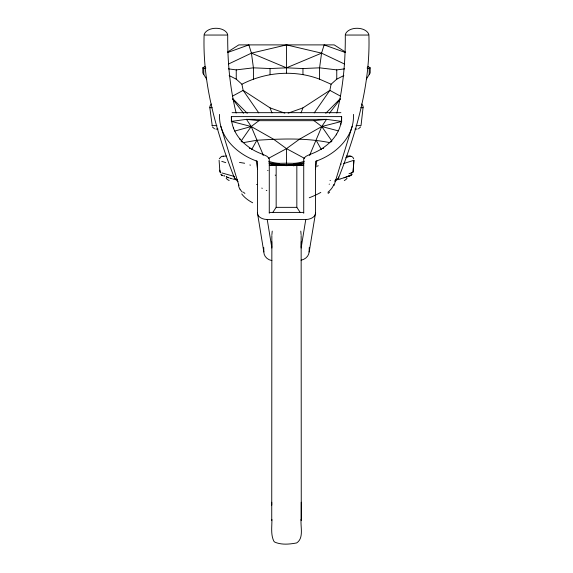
<?xml version="1.0" encoding="UTF-8"?>
<svg xmlns="http://www.w3.org/2000/svg" width="573" height="573" viewBox="0 0 573 573"><rect width="100%" height="100%" fill="white"/><g stroke="black" fill="none" stroke-linecap="round" stroke-linejoin="round"><path stroke-width="0.86" d="M341.615 122.092A61.397 36.6 39.9 0 0 341.623 121.419L326.503 119.349L246.49 119.349L231.377 121.419L251.218 126.526L273.522 139.203L286.5 148.643L286.5 165.654L294.887 165.16A52.358 34.724 0 0 0 303.962 163.477M301.147 235.51L301.262 520.599M231.377 121.77L231.377 116.613L341.623 116.613A71.109 47.151 0 0 1 340.892 123.453A68.194 45.224 0 0 1 336.573 134.089L336.573 134.913M219.566 114.392C218.356 137.069 237.494 154.538 257.463 161.335L257.463 212.984L263.824 251.941A10.121 8.817 0 0 0 271.838 260.586M271.738 520.621L271.853 235.51M301.269 241.706L301.183 246.949M301.262 502.227L301.248 520.37M309.234 247.608L309.176 251.941L315.537 212.984L315.537 161.335C335.484 154.617 354.68 136.94 353.434 114.392M271.896 519.396C272.046 526.601 270.556 534.516 273.844 541.184A4.942 4.935 0 0 0 274.832 542.144C281.551 545.073 289.659 544.278 296.707 542.918C304.062 538.047 300.331 526.909 301.104 519.396M271.896 234.651L272.225 231.105M345.505 52.558L324.132 44.895L321.568 53.146L319.576 67.829L319.576 79.174L331.094 84.224L336.752 79.167L343.85 75.536M301.126 248.023L305.767 219.48L267.233 219.48L271.874 248.023M315.379 169.572L316.84 160.827M209.811 106.943L210.291 105.339L211.444 104.035M345.297 34.473C348.334 26.193 365.76 26.236 368.869 34.473M331.094 84.224L329.855 90.362L314.226 112.917M204.131 34.473C207.24 26.236 224.666 26.193 227.703 34.473M336.831 113.053C343.191 87.597 345.512 61.239 345.29 35.046L368.89 35.046C370.523 84.439 356.427 132.37 338.593 177.888M334.066 185.516L352.166 126.296M301.076 112.895L302.902 107.896L329.855 90.362L340.462 96.114M309.649 155.276L321.782 126.526L326.503 119.349L314.061 120.674L258.939 120.674L246.49 119.349L251.218 126.526L263.351 155.276M219.301 158.757L221.536 156.365L226.407 156.057M334.926 180.753L335.012 180.266M251.654 149.574L256.847 140.263C281.185 138.716 305.975 137.742 329.998 142.698M336.573 134.089L335.105 136.31A68.194 45.224 0 0 1 331.373 140.879L331.373 141.71M366.348 79.174L370.172 72.972L370.172 67.829L367.923 66.396M360.618 126.934L358.462 128.846M272.719 212.54L276.165 207.347L276.165 165.325L269.274 165.203L303.726 165.203L276.165 165.325M241.068 141.116L251.218 126.526L258.939 120.674M329.475 113.239L340.341 99.065M350.203 175.682L352.309 174.128M325.765 113.289L340.104 98.821M329.597 192.148L328.107 193.452M279.201 164.222L278.113 165.16A52.58 34.867 0 0 1 269.038 163.477M367.064 68.008L369.205 68.552L370.172 67.829M268.529 158.327L286.5 148.643L299.478 139.203L321.782 126.526L341.623 121.419L339.846 121.419M269.117 162.725A40.454 3.775 7.7 0 0 277.619 164.064L278.714 163.334L286.5 163.198L294.286 163.334L295.374 164.064A40.454 3.775 -7.7 0 0 303.883 162.725M206.652 79.174L202.828 72.972L202.828 67.829L205.077 66.396M227.567 52.057L238.805 44.895L334.195 44.895L345.433 52.057M350.447 175.546L351.127 175.209M348.563 156.708C350.418 155.405 353.018 156.644 353.677 158.764M349.795 156.157L351.45 156.379M353.054 172.101L351.686 172.709M232.538 96.114L243.145 90.362L270.098 107.896L284.86 113.146M349.895 156.1L346.601 156.057M353.577 160.433L353.899 160.275L353.083 172.086L353.906 160.268L343.693 163.556M349.509 176.004L350.877 175.345L350.182 175.675M228.412 64.069L251.432 53.146L286.5 44.895L321.568 53.146L344.588 64.069M229.15 75.536L236.248 79.167L241.906 84.224C265.772 71.976 294.364 69.598 319.576 79.174M348.176 176.219L347.525 176.484M348.241 176.198L346.909 176.728M321.568 53.146L286.5 67.829L270.048 68.552L253.424 67.829L236.248 69.885L228.362 68.853M323.072 148.428L323.072 147.877A52.358 34.724 0 0 1 309.828 154.466L305.989 156.322L304.012 158.277A5.379 3.567 0 0 0 303.726 159.423L303.726 213.285M346.801 176.771L345.784 177.172M345.999 177.086L346.414 176.921M348.248 156.83L345.727 157.804M350.712 173.089L351.636 172.731M350.189 173.29L349.029 173.726M345.555 177.258L340.054 179.027M345.326 177.344L344.015 177.823M227.495 52.558L248.868 44.895L251.432 53.146L253.424 67.829L253.424 79.174M288.14 113.146L302.902 107.896M336.559 179.456L335.499 179.764M234.679 131.088L251.218 126.526M339.853 179.084L336.544 179.879M202.828 67.829L203.795 68.552L205.936 68.008M340.777 164.179L341.286 164.079M243.002 142.698L256.847 140.263M295.374 164.064L286.5 165.268L278.113 164.773A52.58 34.867 0 0 1 269.439 163.183M251.432 53.146L286.5 67.829L302.952 68.552L319.576 67.829L336.752 69.885L344.638 68.853M303.446 163.219A52.358 34.724 0 0 1 294.887 164.773L286.5 165.268L277.626 164.064M356.084 125.63L361.019 125.616L363.046 107.703M360.804 107.71L363.182 107.703M232.122 112.673L340.878 112.673M231.377 121.419L233.154 121.419M215.892 129.083L218.026 129.083M354.974 129.083L357.108 129.083M274.968 165.461L298.032 165.461M276.165 207.347L296.835 207.347L300.281 212.54M269.274 212.404L303.726 212.404M209.818 107.703L210.312 107.703M212.196 107.71L209.818 107.703L212.218 125.616M211.981 125.616L216.916 125.63M286.5 165.654L278.113 165.16L278.113 164.773M234.543 176.498L221.901 172.939M236.348 179.858L235.453 179.65M237.501 179.764L236.441 179.456M234.586 179.449L232.967 179.034M314.061 120.674L321.782 126.526L338.328 130.873M232.158 178.812L231.034 178.482M225.755 162.653L221.744 161.328M230.675 178.375L229.716 178.067M228.792 177.752L227.746 177.372L228.806 177.759M256.246 160.855L257.621 169.572M227.295 177.2L226.435 176.864M227.223 177.172L226.163 176.756M249.928 148.428L249.928 147.877A52.58 34.867 0 0 0 262.978 154.395L266.932 156.271L268.981 158.255A5.379 3.567 0 0 1 269.274 159.423L269.274 213.285M220.619 172.43L219.917 172.079L219.094 160.268M214.538 128.846L212.382 126.934M220.669 174.12L222.467 175.503M224.244 175.954L223.842 175.746L224.387 176.026M222.109 175.338L222.811 175.682M220.333 172.294L219.824 170.174M223.434 156.271L223.112 156.107M286.5 148.643L304.471 158.327M244.9 193.452L243.403 192.148M293.799 164.222L294.887 165.16L294.887 164.773M361.556 104.035L362.709 105.339L363.189 106.943M232.896 98.821L247.235 113.289M241.627 141.71L241.627 140.879L239.206 138.057A67.557 44.801 0 0 1 233.426 127.908A69.218 45.897 0 0 1 231.377 116.613M232.659 99.065L243.525 113.239M321.782 126.526L331.932 141.116M258.774 112.917L243.145 90.362L241.906 84.224M316.153 140.263L321.346 149.574M270.098 107.896L271.924 112.895M234.407 177.888C216.573 132.37 202.477 84.439 204.11 35.046L227.71 35.046C227.488 61.239 229.809 87.597 236.169 113.053M220.841 126.318L238.948 185.566M300.775 231.105L301.104 234.651M293.756 164.652L293.82 165.991M271.817 246.949L271.731 241.706M263.766 247.608L263.824 251.941M271.738 502.242L271.752 505.114M369.205 68.552L369.205 74.533M341.623 116.613L341.623 121.77M340.892 123.453L340.892 124.556M336.752 69.885L336.752 79.167M331.244 141.825L331.244 140.994A61.927 41.063 0 0 1 324.139 147.125L323.193 148.321M309.828 154.466L309.828 155.018M302.952 68.552L302.952 74.533M296.835 165.325L296.835 207.347M286.5 44.895L286.5 72.972M270.048 68.552L270.048 74.533M262.978 154.395L262.978 154.946M249.807 148.321L248.868 147.118A61.927 41.063 0 0 1 241.763 140.994L241.756 141.825M239.908 138.924L239.908 139.475M236.248 69.885L236.248 79.167M233.419 127.908L233.419 128.739M203.795 68.552L203.795 74.533M334.933 181.598A3.911 3.023 67.7 0 0 336.437 179.399A10.393 3.259 4.2 0 0 337.741 178.84M238.067 181.598A3.911 3.023 -67.7 0 1 236.563 179.399A10.393 3.259 -4.2 0 1 235.259 178.84M235.224 178.848A9.956 3.116 -3.9 0 1 234.608 176.971M338.392 176.971A9.956 3.116 3.9 0 1 337.776 178.848M278.714 163.348A41.714 39.952 -25.5 0 1 268.63 161.257M304.37 161.257A41.714 39.952 25.5 0 1 294.286 163.348M267.233 219.488A9.791 6.489 0 0 1 257.449 212.984M315.551 212.984A9.791 6.489 0 0 1 305.767 219.488M252.664 202.785A47.881 23.5 2.4 0 1 241.734 193.91M242.329 192.084A47.774 15.7 13.3 0 1 239.994 189.176M239.965 189.126A48.017 14.805 16.1 0 1 238.647 184.262M333.708 184.406A47.982 14.518 -17.7 0 1 327.892 192.32M320.808 192.392A47.881 16.438 -11.8 0 1 309.248 197.771M309.098 251.941A10.121 8.48 -6.3 0 1 301.076 260.221M229.186 180.559A36.192 8.294 1 0 1 226.185 178.246M262.327 188.302A54.528 0.487 19.7 0 1 261.754 188.094M266.832 190.594A56.799 0.58 21.7 0 1 266.259 190.365M351.12 173.562A42.18 5.787 -3.7 0 1 349.093 176.205M330.019 180.495A81.452 0.917 -19 0 1 330.449 180.352M347.088 178.045A36.264 8.287 -1 0 1 344.273 180.559M329.468 184.105A72.556 0.781 -23.6 0 1 329.16 184.241M256.554 184.434A61.182 1.361 15.1 0 1 256.991 184.549M249.864 164.988A64.978 2.758 14.1 0 1 250.501 165.124M275.584 175.259A65.895 0.494 22.8 0 1 275.183 175.094M268.021 170.611A59.499 0.652 20.7 0 1 267.62 170.46M318.294 165.776A57.028 0.831 -18.7 0 1 316.89 166.263M244.642 163.248A41.227 3.624 6.5 0 1 239.464 162.395M349.15 175.746L348.62 176.018L349.143 175.753M222.589 175.574L221.794 175.166L222.532 175.531"/></g></svg>
